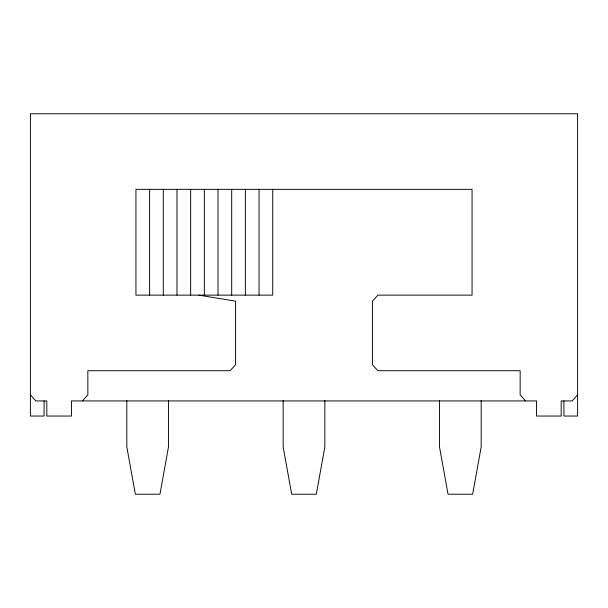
<?xml version="1.0" encoding="UTF-8"?>
<svg xmlns="http://www.w3.org/2000/svg" width="608" height="608" viewBox="0 0 608 608"><rect width="100%" height="100%" fill="white"/><g stroke="black" fill="none" stroke-linecap="round" stroke-linejoin="round"><path stroke-width="0.91" d="M82.384 400.93L87.856 394.888L87.856 370.705L230.128 370.705L235.6 364.663L235.6 301.188L198.862 295.138M577.6 394.888L572.128 400.93L561.184 400.93L561.184 416.047L536.56 416.047L536.56 400.93L71.44 400.93L71.44 416.047L46.816 416.047L46.816 400.93L35.872 400.93L30.4 394.888M525.616 400.93L520.144 394.888L520.144 370.705L377.872 370.705L372.4 364.663L372.4 301.188L377.872 295.138L472.066 295.138L472.066 189.346L135.934 189.346L135.934 295.138L272.734 295.138L272.734 189.346M563.92 400.93L563.92 416.047L577.6 416.047L577.6 113.78L30.4 113.78L30.4 416.047L44.08 416.047L44.08 400.93M481.186 400.383L481.186 446.918L472.644 494.22L448.043 494.22L439.5 446.918L439.5 400.383M324.847 400.383L324.847 446.918L316.297 494.22L291.703 494.22L283.153 446.918L283.153 400.383M259.054 189.346L259.054 295.138M245.374 189.346L245.374 295.138M231.694 189.346L231.694 295.138M218.014 189.346L218.014 295.138M204.334 189.346L204.334 295.138M190.654 189.346L190.654 295.138M176.974 189.346L176.974 295.138M168.5 400.383L168.5 446.918L159.957 494.22L135.356 494.22L126.814 446.918L126.814 400.383M163.294 189.346L163.294 295.138M149.614 189.346L149.614 295.138"/></g></svg>
